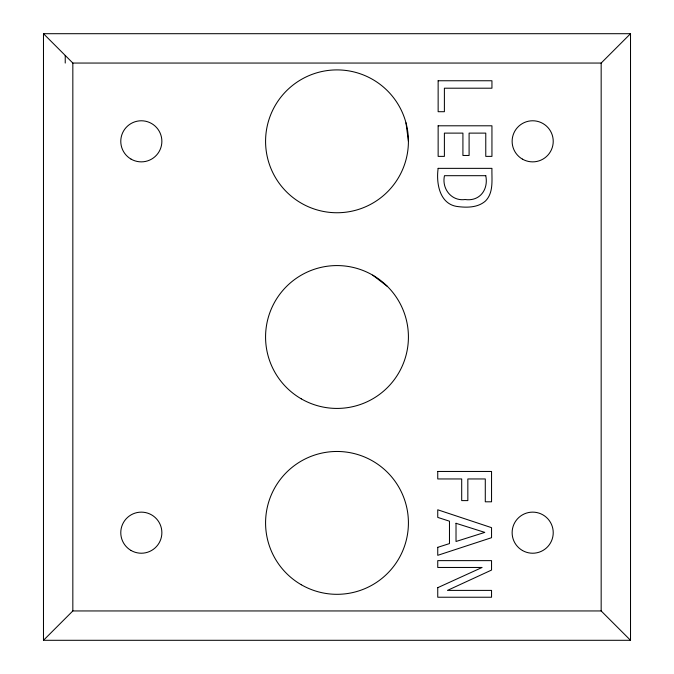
<?xml version="1.0" encoding="UTF-8"?>
<svg xmlns="http://www.w3.org/2000/svg" width="674" height="674" viewBox="0 0 674 674"><rect width="100%" height="100%" fill="white"/><g stroke="black" fill="none" stroke-linecap="round" stroke-linejoin="round"><path stroke-width="1.01" d="M43.481 640.3L43.481 33.7L630.519 33.7L630.519 640.3L43.481 640.3L72.834 610.947L601.166 610.947L630.519 640.3M65.235 63.053L65.235 55.453M72.834 610.947L72.834 63.053L43.481 33.7M601.166 610.947L601.166 63.053L630.519 33.7M72.834 63.053L601.166 63.053M372.714 275.144L387.499 286.501M405.992 122.837L408.419 141.321A71.419 71.419 0 0 1 301.286 203.177A71.419 71.419 0 0 1 301.286 79.473A71.419 71.419 0 0 1 408.419 141.321M437.746 587.677L437.746 597.231L491.548 597.231L491.548 590.399L447.46 590.399L491.548 570.061L491.548 560.633L437.746 560.633L437.746 567.466L482.079 567.466L437.746 587.677M437.746 547.33L437.746 555.317L491.548 537.7L491.548 527.658L437.746 509.788L437.746 517.405L449.474 521.187L449.474 543.589L437.746 547.33M437.746 471.463L437.746 478.953L461.698 478.953L461.698 500.605L467.84 500.605L467.84 478.953L485.288 478.953L485.288 501.801L491.548 501.801L491.548 471.463L437.746 471.463M438.142 168.357C436.011 183.379 439.642 204.803 458.227 206.623C467.486 207.761 478.093 207.541 485.465 201.02C493.966 192.435 491.599 179.233 491.944 168.357L438.142 168.357M438.142 125.794L438.142 156.376L444.393 156.376L444.393 133.115L462.92 133.115L462.92 155.475L469.096 155.475L469.096 133.115L485.769 133.115L485.769 156.376L491.944 156.376L491.944 125.794L438.142 125.794M438.142 80.754L438.142 111.707L444.393 111.707L444.393 88.201L491.944 88.201L491.944 80.754L438.142 80.754M456.02 523.294L456.02 541.492L484.8 532.393L456.02 523.294M485.769 175.687C488.616 189.461 479.888 201.636 465.102 199.521C451.411 201.459 441.563 188.61 444.478 175.687L485.769 175.687M301.286 398.856A71.419 71.419 0 0 0 408.419 337A71.419 71.419 0 0 0 301.286 275.144A71.419 71.419 0 0 0 301.286 398.856M301.286 584.746A71.419 71.419 0 0 0 408.419 522.898A71.419 71.419 0 0 0 301.286 461.041A71.419 71.419 0 0 0 301.286 584.746M131.051 159.115A20.549 20.549 0 0 0 161.87 141.321A20.549 20.549 0 0 0 131.051 123.527A20.549 20.549 0 0 0 131.051 159.115M522.401 159.115A20.549 20.549 0 0 0 553.228 141.321A20.549 20.549 0 0 0 522.401 123.527A20.549 20.549 0 0 0 522.401 159.115M522.401 550.473A20.549 20.549 0 0 0 553.228 532.679A20.549 20.549 0 0 0 522.401 514.885A20.549 20.549 0 0 0 522.401 550.473M131.051 550.473A20.549 20.549 0 0 0 161.87 532.679A20.549 20.549 0 0 0 131.051 514.885A20.549 20.549 0 0 0 131.051 550.473"/></g></svg>
